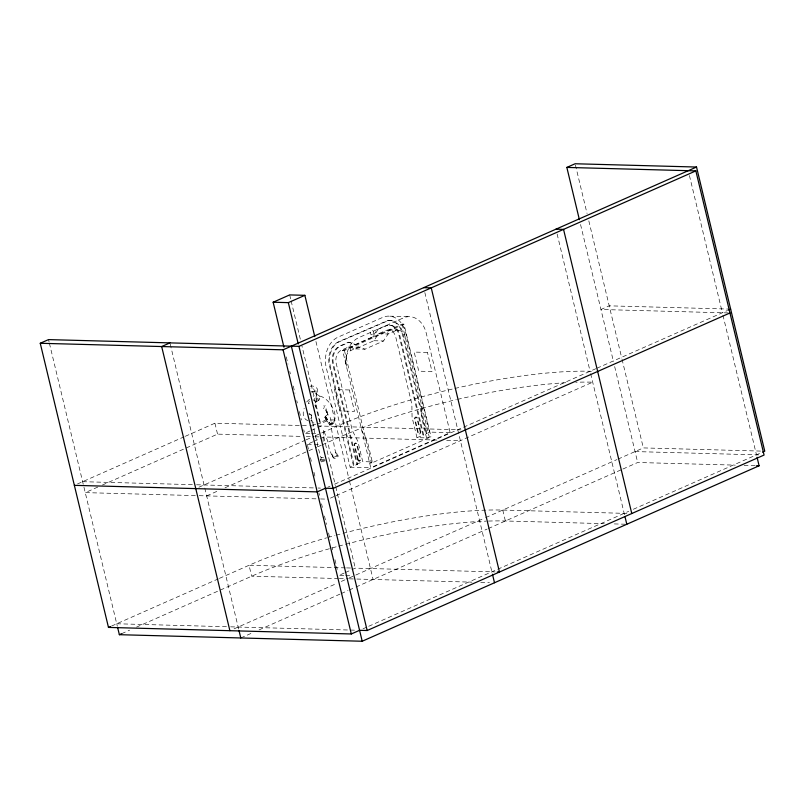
<?xml version="1.0" encoding="UTF-8"?>
<svg xmlns="http://www.w3.org/2000/svg" width="805" height="805" viewBox="0 0 805 805"><rect width="100%" height="100%" fill="white"/><g stroke="black" fill="none" stroke-linecap="round" stroke-linejoin="round"><path stroke-width="0.6" stroke-dasharray="4.03 3.02" d="M316.486 394.229L319.122 395.647L320.209 397.75L319.132 399.974L316.335 401.735L315.751 403.557L315.882 407.038L320.108 423.591M311.535 414.535L311.485 419.254L312.561 421.357M315.409 393.424L315.761 394.037L316.898 392.76L317.069 390.757L316.325 390.677L315.047 392.317L313.376 388.161L310.951 388.241M327.675 411.395L327.293 413.77L330.372 417.855L330.976 421.146L332.847 420.784L333.984 421.669L333.823 423.007L332.676 423.994M327.243 413.247L324.566 408.316L323.982 405.338M311.978 420.512L312.209 422.756L315.288 423.068M316.607 393.142L316.405 396L314.584 400.669L315.812 403.013M332.415 422.223C333.411 425.946 330.845 423.279 331.107 421.075M333.984 421.669C338.674 413.186 328.249 397.298 319.424 396.04M321.286 457.512L320.4 461.104M317.18 391.361C319.112 386.209 311.062 385.313 309.955 386.36M316.144 402.087L317.22 398.928L316.496 394.953M323.117 441.392L323.409 429.498L327.917 441.844L329.245 449.22L331.479 454.392L335.242 453.446L335.806 452.289L334.618 448.737L330.795 424.295L332.234 424.336M331.761 423.511L329.849 424.939M323.469 408.678L324.224 407.481M318.659 400.357L318.861 398.857L319.806 398.234M311.545 419.586L310.78 421.025M355.156 344.621L372.443 336.973L377.213 329.497L385.645 326.126A14.178 10.676 -88.5 0 1 399.622 334.8L423.682 435.032L426.992 433.573L402.923 333.34A18.787 14.138 -88.5 0 0 397.328 323.54L393.927 321.386A18.787 14.138 -88.5 0 0 388.302 320.601L339.941 341.491A18.787 14.138 -88.5 0 0 332.244 348.656L330.432 353.113A18.787 14.138 -88.5 0 0 330.161 365.51L354.23 465.743L357.531 464.284L333.471 364.041A14.178 10.676 -88.5 0 1 340.998 345.868L349.108 342.276L355.921 344.641L348.344 342.256L340.233 345.848A14.178 10.676 -88.5 0 0 332.707 364.021L356.766 464.264L357.531 464.284M377.978 329.517L373.208 336.993L372.443 336.973M361.898 430.766L367.402 441.502L372.292 461.889L362.723 461.627L357.823 441.241L352.328 430.514L336.198 363.347A10.374 7.809 -88.5 0 1 341.28 350.215L348.726 346.925L355.418 348.907L373.943 340.716L378.491 333.763L385.927 330.473A10.374 7.809 -88.5 0 1 395.738 337.023L411.858 404.191L412.069 417.262L416.97 437.648L426.539 437.9L431.017 436.783L403.979 324.143L402.138 324.093L342.608 350.417L370.753 467.735L450.136 432.647L426.258 333.19A24.2 18.213 -88.5 0 0 403.386 317.915L358.728 337.657A24.2 18.213 -88.5 0 0 346.875 368.288M355.418 348.907L364.987 349.169L383.512 340.978L388.06 334.025L395.507 330.734A10.374 7.809 -88.5 0 1 405.307 337.285M306.614 401.977L310.046 398.757L308.345 403.738L310.972 403.325M335.675 452.551C340.173 455.137 332.495 458.266 331.761 454.483M310.75 418.57L311.505 417.735M314.151 395.658L313.226 396.352M325.562 416.839L324.747 417.242L329.788 425.131L324.415 417L327.897 414.474M324.747 417.242L325.472 416.688M324.888 459.836L320.813 461.144M337.899 455.821L333.21 457.451M325.14 460.732L320.873 462.06M326.226 419.737L322.604 421.558M326.991 420.904L321.205 423.39L317.24 423.732M315.55 398.113L316.898 397.932L316.637 400.176M342.608 350.417L344.439 350.467L403.979 324.143M345.778 363.598A10.374 7.809 -88.5 0 1 350.849 350.477L358.295 347.186L364.987 349.169M77.461 483.976L184.134 436.813M185.271 436.31L214.925 423.199L308.677 425.724M97.797 487.075L85.25 492.62L197.909 495.659M102.356 485.053L217.551 434.126L301.301 436.391M310.146 430.937L304.632 433.372L310.468 433.533M311.253 430.454L316.757 428.008M317.864 427.525L321.175 426.066L301.935 345.919M198.885 487.246L304.914 440.375M306.061 439.862L314.081 436.32M315.228 435.807L336.349 426.469A184.415 40.854 -13.5 0 1 453.718 388.724M308.426 449.16L307.258 444.3L312.773 441.865M313.87 441.382L319.384 438.946M320.491 438.453L323.791 436.994L437.86 440.063M206.674 495.89L218.135 490.819M225.008 487.78L316.707 447.248M317.854 446.735L321.286 445.215M322.433 444.712L338.975 437.397A184.415 40.854 -13.5 0 1 456.334 399.652M450.136 432.647L429.538 432.094L405.66 332.636A24.2 18.213 -88.5 0 0 382.788 317.361L338.13 337.104A24.2 18.213 -88.5 0 0 326.277 367.734L350.155 467.182L354.23 465.743M356.766 464.264L362.723 461.627M416.97 437.648L423.682 435.032M353.465 465.723L329.396 365.49A18.787 14.138 -88.5 0 1 329.668 353.093L331.479 348.635A18.787 14.138 -88.5 0 1 339.177 341.471L387.537 320.581A18.787 14.138 -88.5 0 1 393.162 321.366L396.563 323.519A18.787 14.138 -88.5 0 1 402.158 333.32L426.227 433.553L429.538 432.094M372.292 461.889L369.646 463.056L371.487 463.106L431.017 436.783M327.756 487.226L330.03 486.22M334.598 484.197L462.332 427.727M463.469 427.224L595.77 368.73M596.918 368.227L727.539 310.478M330.372 498.154L334.94 496.132M336.077 495.628L592.691 382.184A184.415 40.854 -13.5 0 0 575.716 382.254M111.573 626.048L218.246 578.896M219.383 578.382L249.037 565.281A184.415 40.854 -13.5 0 1 326.649 537.831M121.646 633.686L129.625 630.154M136.468 627.135L251.663 576.209A184.415 40.854 -13.5 0 1 337.526 546.444M344.258 573.009L338.744 575.454L344.58 575.605M345.355 572.526L350.869 570.091M351.976 569.598L355.277 568.139L495.135 571.912M234.024 628.866L336.732 583.464M341.31 581.431L348.193 578.393M349.34 577.889L484.509 518.128M485.657 517.625L616.811 459.635M617.948 459.132L643.326 447.912L762.244 451.122M240.786 637.963L252.186 632.921M259.029 629.902L340.012 594.1M341.149 593.597L347.991 590.568M349.129 590.065L354.834 587.549M355.971 587.036L487.136 529.056M488.273 528.553L621.722 469.557M622.859 469.053L637.681 462.503L735.317 465.129M363.005 628.796L367.563 626.783M368.7 626.28L628.745 511.316M633.304 509.293L762.687 452.098M324.204 459.092L320.4 459.806M311.837 393.021L312.431 391.713L311.002 391.2M312.441 391.804L316.003 390.928M330.895 419.908L334.296 420.009M308.999 413.247L311.525 415.622M315.922 424.205L313.024 424.638L312.642 422.887M309.08 414.404L310.177 414.283M730.638 309.11L609.224 305.84L600.953 309.492L728.877 312.944M389.851 316.174L410.449 316.727M389.439 320.501L390.204 320.531M387.889 320.692L391.834 320.44M389.137 325.099L389.902 325.119M388.956 329.97L398.535 330.221M378.491 333.763L388.06 334.025L387.255 330.674M373.943 340.716L383.512 340.978M348.344 342.256L349.108 342.276M348.726 346.925L358.295 347.186L357.49 343.836M454.885 388.443A184.415 40.854 -13.5 0 1 590.075 371.256L592.239 371.316M415.672 417.141L416.225 417.151M309.925 425.765L316.174 425.925M317.422 425.966L461.024 429.83M426.227 433.553L426.992 433.573M419.033 433.955L419.576 433.976M311.636 433.563L317.482 433.724M306.292 436.521L313.799 436.723M315.047 436.753L321.296 436.924M446.624 440.305L460.39 440.677M355.327 443.142L355.88 443.153M635.065 451.575L758.652 454.895M307.258 444.3L313.095 444.461M314.262 444.491L321.265 444.682M744.082 465.371L755.352 465.672M358.929 460.973L359.483 460.993M350.155 467.182L370.753 467.735M82.633 481.692L195.283 484.721M196.541 484.761L316.707 488.001M317.955 488.031L320.46 488.102M199.167 495.689L319.333 498.929M320.581 498.959L328.098 499.16M343 533.333A184.415 40.854 -13.5 0 1 502.763 510.058L627.437 513.419M488.404 521.066A184.415 40.854 -13.5 0 1 505.379 520.986L604.273 523.653M614.285 523.924L626.803 524.256M345.285 567.867L249.037 565.281L251.663 576.209L338.03 578.533M346.532 567.907L352.781 568.068M345.748 575.635L352.751 575.827M339.287 578.564L348.052 578.805M349.3 578.835L355.558 579.006M356.806 579.037L471.972 582.146M480.736 582.377L489.5 582.619M116.735 623.764L229.395 626.803M230.653 626.833L354.572 630.174M333.3 457.824L332.143 455.399M313.044 399.793L314.584 400.669M323.489 457.471L320.994 457.592L317.562 445.728L317.613 442.921L315.459 436.461L313.024 424.638M308.144 420.703C302.499 419.043 302.489 412.834 304.21 408.246M311.304 420.693L311.847 421.015M332.505 456.244L333.039 456.737C332.646 460.38 340.636 457.371 337.386 454.785M325.27 416.386L330.614 424.446M325.451 416.255L330.744 424.336M314.866 405.106L315.882 407.038M689.432 175.55L722.367 312.763M722.95 315.198L756.479 454.845M575.404 164.975L587.066 213.546M588.807 220.832L621.752 358.054M622.044 359.272L643.326 447.912M580.546 224.494L613.49 361.707M614.658 366.567L637.681 462.503M557.13 234.034L590.075 371.256M590.659 373.681L624.761 515.764M502.763 510.058L505.379 520.986M424.829 292.527L491.875 571.822M402.138 324.093L429.186 436.733M426.539 437.9L421.649 417.513L421.438 404.452M422.917 435.012L398.857 334.779A14.178 10.676 -88.5 0 0 384.881 326.106M394.702 327.383L395.507 330.734M350.044 347.126L350.849 350.477M344.439 350.467L371.487 463.106M315.942 341.471L349.179 479.901M349.471 481.118L373.087 579.479M326.83 412.663L325.562 405.65M289.689 294.912L290.857 299.772M291.148 300.99L300.476 339.851M323.791 436.994L335.454 485.566M335.745 486.784L355.277 568.139M286.268 356.877L288.019 364.162M289.77 371.447L290.353 373.872M293.262 386.018L295.012 393.303M296.763 400.588L297.347 403.013M299.39 411.516L301.432 420.019M303.757 429.729L304.34 432.164M310.468 457.663L311.344 461.305M313.96 472.233L315.419 478.301M318.921 492.881L319.505 495.306M321.547 503.809L322.423 507.452M324.455 515.945L326.498 524.447M328.541 532.95L330.292 540.236M332.042 547.521L332.626 549.946M334.95 559.666L337.285 569.377M214.925 423.199L217.551 434.126M170.227 344.097L238.743 629.47M48.521 339.609L49.105 342.045M49.397 343.252L117.319 626.199M327.846 537.488A184.415 40.854 -13.5 0 1 334.9 535.516M336.047 535.204A184.415 40.854 -13.5 0 1 341.843 533.645M338.674 546.132A184.415 40.854 -13.5 0 1 486.14 521.137M457.512 399.371A184.415 40.854 -13.5 0 1 567.646 382.606M427.445 352.439L414.183 352.087L418.771 371.175L432.023 371.528L427.445 352.439M349.35 389.962L334.488 389.56L339.63 410.963L354.492 411.365L349.35 389.962M358.175 459.434L354.743 445.336A1.66 1.248 -88.5 0 1 355.558 443.233A1.66 1.248 -88.5 0 1 357.128 444.29L360.62 458.81A1.66 1.248 -88.5 0 1 359.644 460.963A1.66 1.248 -88.5 0 1 358.175 459.434M357.631 459.424L354.2 445.326A1.66 1.248 -88.5 0 1 355.015 443.223A1.66 1.248 -88.5 0 1 356.575 444.269L360.066 458.79A1.66 1.248 -88.5 0 1 359.09 460.943A1.66 1.248 -88.5 0 1 357.631 459.424M420.713 431.792L417.473 418.288A1.66 1.248 -88.5 0 0 415.903 417.232A1.66 1.248 -88.5 0 0 415.088 419.335L418.328 432.838A1.66 1.248 -88.5 0 0 419.898 433.885A1.66 1.248 -88.5 0 0 420.713 431.792M420.17 431.772L416.92 418.268A1.66 1.248 -88.5 0 0 415.35 417.221A1.66 1.248 -88.5 0 0 414.545 419.325L417.785 432.828A1.66 1.248 -88.5 0 0 419.355 433.875A1.66 1.248 -88.5 0 0 420.17 431.772M373.128 334.055A2.204 1.65 -88.5 0 0 372.262 330.442A2.204 1.65 -88.5 0 0 370.33 333.29A2.204 1.65 -88.5 0 0 373.128 334.055"/><path stroke-width="1.21" d="M40.25 343.272L48.521 339.609L298.947 346.361L695.852 170.891L764.066 455.046L367.171 630.516L359.583 630.305L351.312 633.968L108.474 627.417L40.25 343.272L283.088 349.813L696.526 167.038L764.75 451.182L762.687 452.098M169.936 342.89L161.674 346.542L229.888 630.697M579.379 219.634L566.841 167.42L575.112 163.757L696.526 167.038M283.934 347.156L273.147 302.227L289.689 294.912L304.864 295.324L314.775 336.611M273.147 302.227L288.331 302.64L304.864 295.324M728.575 310.026L730.638 309.11M729.964 312.974L333.059 488.434L325.472 488.233L317.2 491.885L74.362 485.345M108.474 627.417L110.537 626.511M117.611 627.407L119.361 634.692L121.646 633.686M119.361 634.692L362.2 641.243L759.105 465.773L757.062 457.27M566.841 167.42L695.852 170.891M555.963 229.173L563.55 229.385L631.774 513.54M423.661 287.667L431.249 287.868L499.472 572.023L497.299 571.963M756.599 465.703L759.105 465.773M625.052 516.971L626.803 524.256M492.459 574.247L494.501 582.75M298.947 346.361L367.171 630.516M288.331 302.64L298.242 343.926M291.36 346.16L362.2 641.243M283.088 349.813L351.312 633.968M239.035 630.677L240.786 637.963"/></g></svg>
